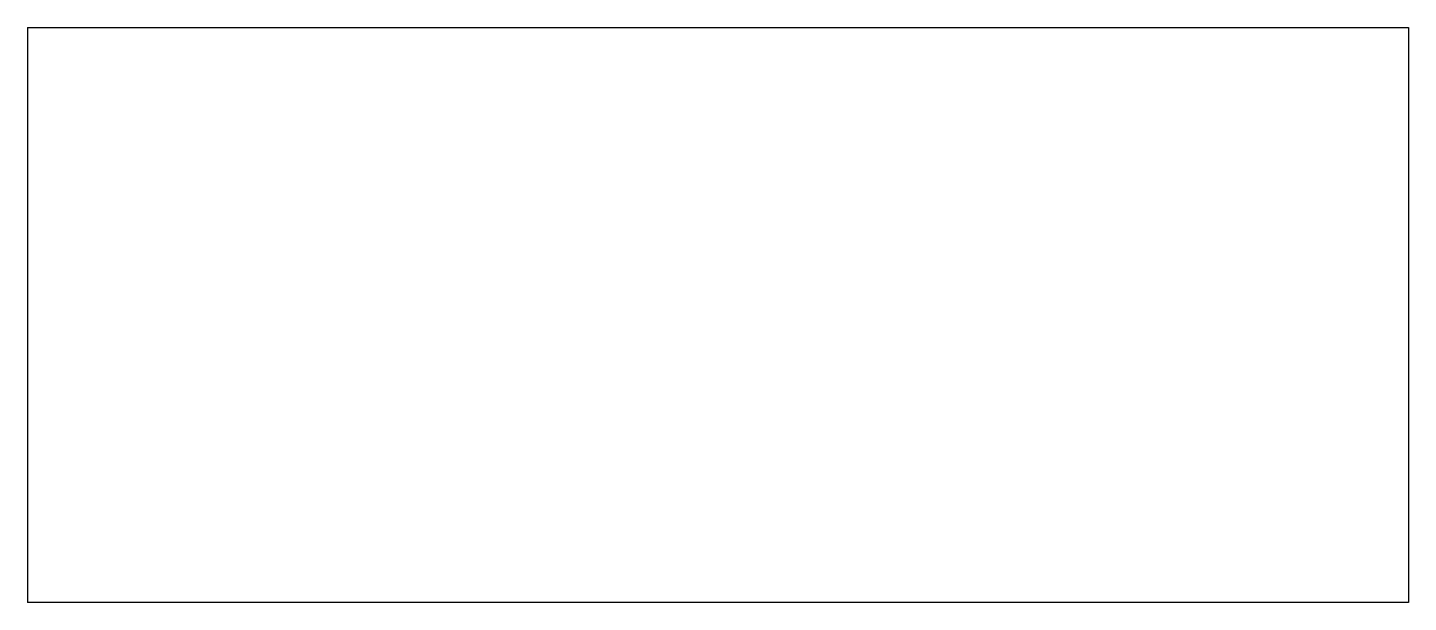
# Model space of a CAD drawing. Header units: millimetres. Extents: x 174 to 234, y -15.4 to 9.6.
import ezdxf

# ---------------------------------------------------------------- set-up
doc = ezdxf.new("R2010")
doc.units = ezdxf.units.MM

msp = doc.modelspace()

# ---------------------------------------------------------------- linework, layer by layer
at = {"color": 7, "linetype": 'Continuous', "lineweight": 25}
for p, q in [((174, 9.6), (174, -15.4)), ((174, 9.6), (234, 9.6)), ((234, 9.6), (234, -15.4)), ((234, -15.4), (174, -15.4))]:
    msp.add_line(p, q, dxfattribs=at)

doc.saveas('drawing.dxf')
